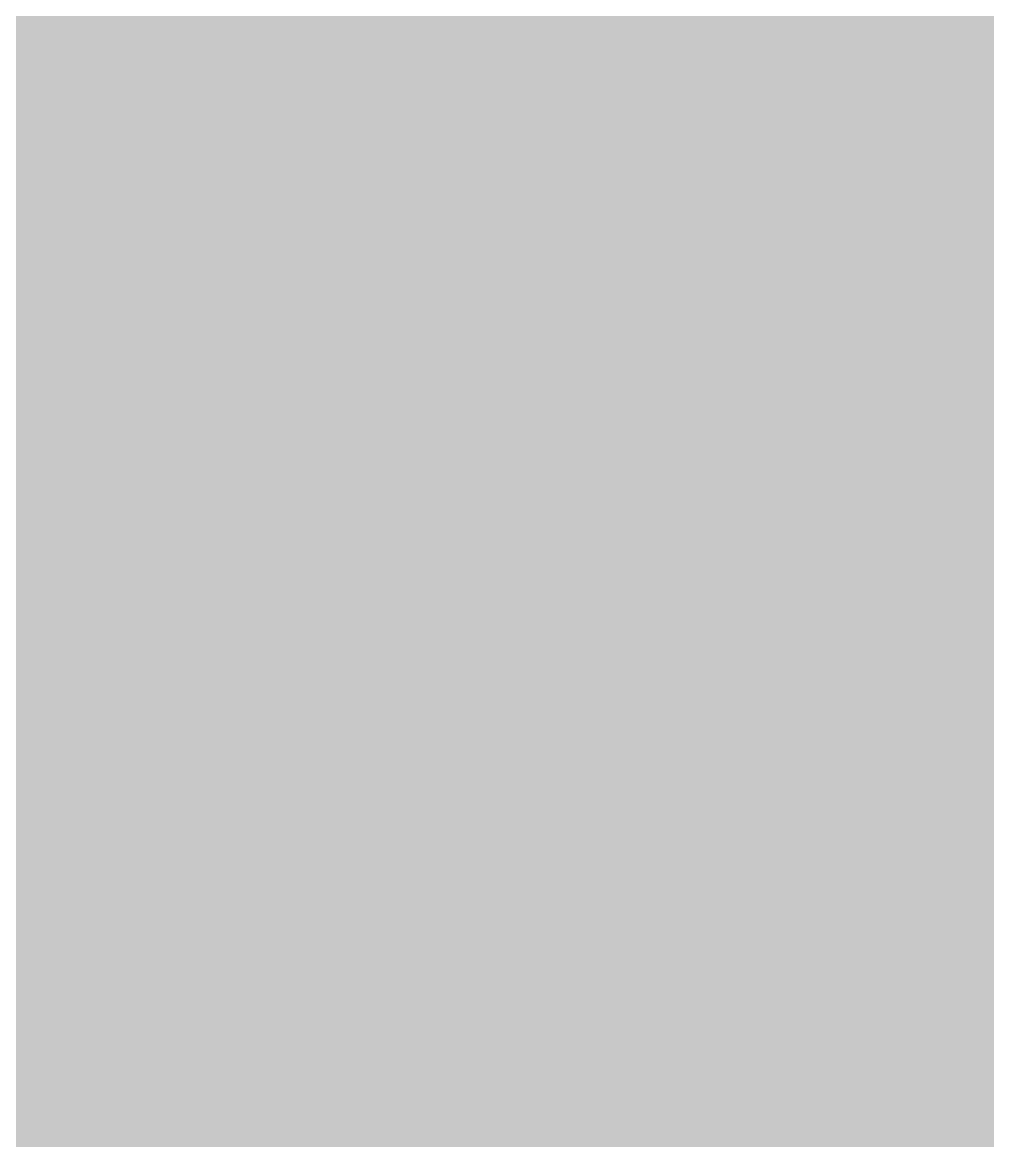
# Model space of a CAD drawing. Header units: inches. Extents: x -4169 to -1846, y 9706 to 12377.
# Drawn here: x -3460.502 to -3459.243, y 10412.58 to 10414.039 of the extents above; entities that cross this region are included whole.
import ezdxf

# ---------------------------------------------------------------- set-up
doc = ezdxf.new("R2010")
doc.units = ezdxf.units.IN
doc.header["$MEASUREMENT"] = 0
doc.layers.add('P-PIPE-1', color=3, linetype='Continuous', lineweight=5)

msp = doc.modelspace()

# ---------------------------------------------------------------- hatches: boundary and pattern name
at = {"layer": 'P-PIPE-1'}
h = msp.add_hatch(color=256, dxfattribs=at)
h.paths.add_polyline_path([(-3461.1875, 10411.1209), (-3460, 10411.1209), (-3460, 10649.8579), (-3461.1875, 10649.8579), (-3461.1875, 10414.0394)], flags=0)
h.paths.add_polyline_path([(-3461.1875, 10668.8079), (-3460, 10668.8079), (-3460, 10669.0579), (-3461.1875, 10669.0579)], flags=0)
h.paths.add_polyline_path([(-3460, 10707.2079), (-3460, 10707.4579), (-3461.1875, 10707.4579), (-3461.1583, 10707.2079), (-3460.0857, 10707.2079)], flags=0)
h.paths.add_polyline_path([(-3461.1875, 10726.4079), (-3460, 10726.4079), (-3460, 10949.9709), (-3461.1875, 10949.9709), (-3461.1875, 10731.731)], flags=0)
h.paths.add_polyline_path([(-3461.1875, 10968.9209), (-3460, 10968.9209), (-3460, 10969.1709), (-3461.1875, 10969.1709)], flags=0)
h.paths.add_polyline_path([(-3460.1695, 11007.3209), (-3460, 11007.3209), (-3460, 11007.5709), (-3461.1875, 11007.5709), (-3461.1694, 11007.3209), (-3460.1986, 11007.3209)], flags=0)
h.paths.add_polyline_path([(-3461.1875, 11026.5209), (-3460, 11026.5209), (-3460, 11122.1894), (-3461.1875, 11122.1894), (-3461.1875, 11033.3572)], flags=0)
h = msp.add_hatch(color=256, dxfattribs=at)
h.paths.add_polyline_path([(-3458.8129, 10411.1209), (-3458.8125, 10411.1209), (-3458.8217, 10649.8579), (-3460, 10649.8579), (-3460, 10411.1209), (-3458.853, 10411.1209)], flags=0)
h.paths.add_polyline_path([(-3459.6927, 10668.8079), (-3458.8125, 10668.8079), (-3458.8224, 10669.0579), (-3460, 10669.0579), (-3460, 10668.8079), (-3459.7676, 10668.8079)], flags=0)
h.paths.add_polyline_path([(-3459.4861, 10707.2079), (-3458.8125, 10707.2079), (-3458.8238, 10707.4579), (-3460, 10707.4579), (-3460, 10707.2079), (-3459.6927, 10707.2079)], flags=0)
h.paths.add_polyline_path([(-3458.8125, 10726.4079), (-3458.8327, 10949.9709), (-3460, 10949.9709), (-3460, 10726.4079), (-3458.8245, 10726.4079)], flags=0)
h.paths.add_polyline_path([(-3459.6927, 10968.9209), (-3458.8125, 10968.9209), (-3458.8334, 10969.1709), (-3460, 10969.1709), (-3460, 10968.9209), (-3459.8515, 10968.9209)], flags=0)
h.paths.add_polyline_path([(-3459.8622, 11007.3209), (-3458.8125, 11007.3209), (-3458.8348, 11007.5709), (-3460, 11007.5709), (-3460, 11007.3209)], flags=0)
h.paths.add_polyline_path([(-3458.8355, 11026.5209), (-3458.8125, 11026.5209), (-3458.839, 11122.1894), (-3460, 11122.1894), (-3460, 11026.5209), (-3458.853, 11026.5209)], flags=0)

doc.saveas('drawing.dxf')
